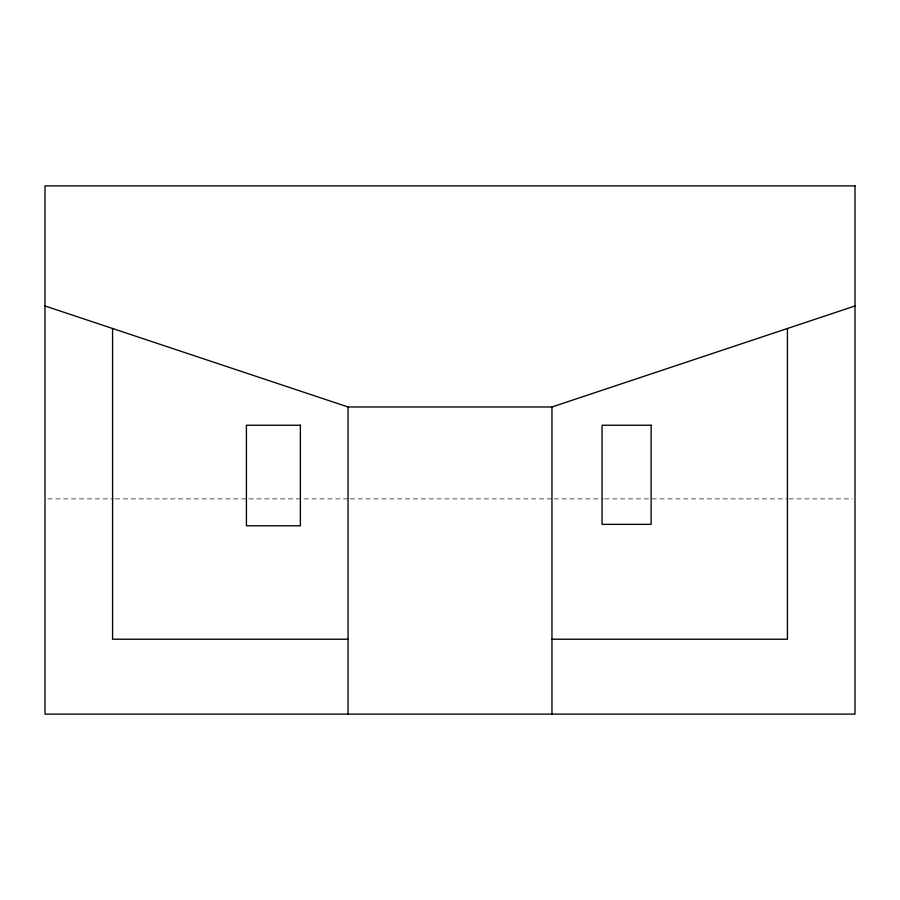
<?xml version="1.0" encoding="UTF-8"?>
<svg xmlns="http://www.w3.org/2000/svg" width="900" height="900" viewBox="0 0 900 900"><rect width="100%" height="100%" fill="white"/><g stroke="black" fill="none" stroke-linecap="round" stroke-linejoin="round"><path stroke-width="0.67" stroke-dasharray="4.5 3.38" d="M47.812 498.881L113.906 498.881M115.312 498.881L247.5 498.881M248.906 498.881L348.75 498.881M350.156 498.881L552.656 498.881M554.062 498.881L603.281 498.881M604.688 498.881L787.5 498.881M788.906 498.881L852.188 498.881"/><path stroke-width="1.35" d="M45 305.966L348.041 406.98L551.959 406.98L855 305.966M348.041 639.214L112.579 639.214L112.579 328.489M551.959 639.214L787.421 639.214L787.421 328.489M551.959 406.98L551.959 714.116M348.041 406.98L348.041 714.116M855 185.884L45 185.884L45 714.116L855 714.116L855 185.884M300.386 425.239L246.42 425.239L246.42 525.78L300.386 525.78L300.386 425.239M651.127 425.239L602.066 425.239L602.066 524.363L651.127 524.363L651.127 425.239"/></g></svg>
